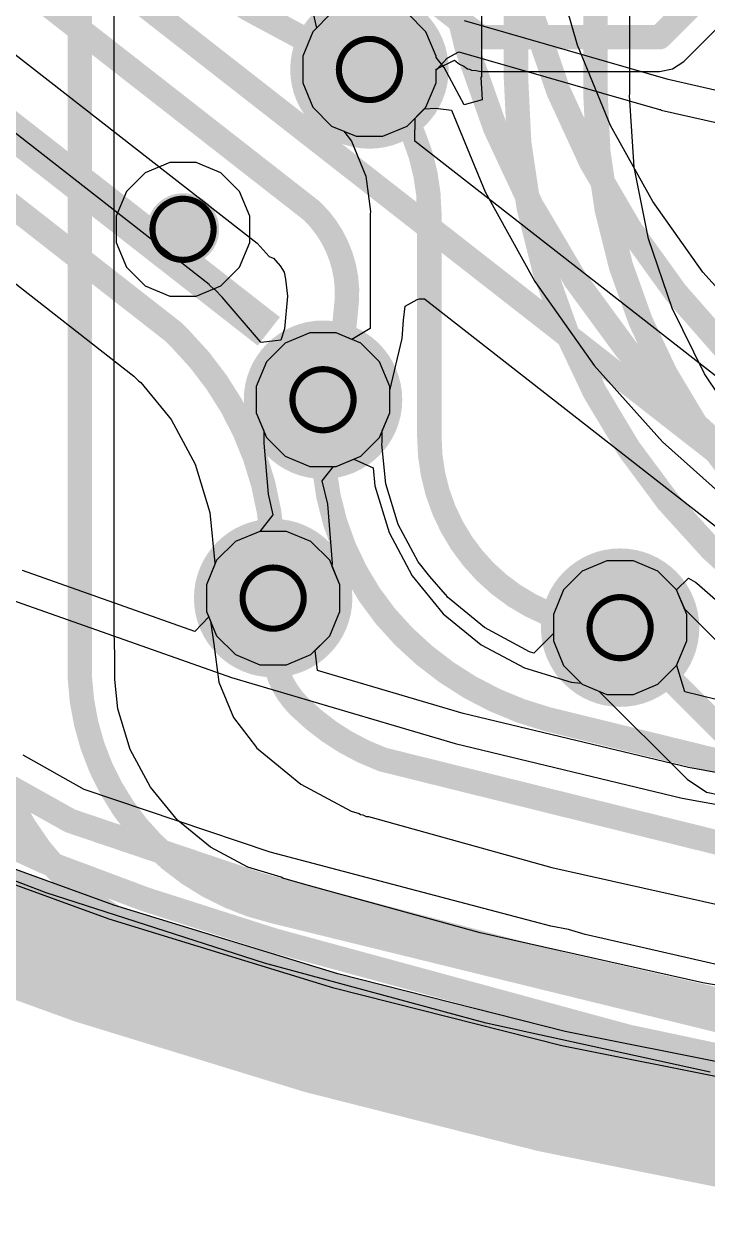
# Model space of a CAD drawing. Header units: inches. Extents: x -30 to 282, y -86 to 78.
# Drawn here: x -3.08 to 2.59, y -85.13 to -75.16 of the extents above; entities that cross this region are included whole.
import ezdxf

# ---------------------------------------------------------------- set-up
doc = ezdxf.new("R2010")
doc.units = ezdxf.units.IN
for name, color, linetype in [('Board Outline', 216, 'Continuous'), ('Bottom Layer', 5, 'Continuous'), ('Drill Drawing', 1, 'Continuous'), ('GND 01', 76, 'Continuous'), ('GND 02', 16, 'Continuous'), ('PWR', 156, 'Continuous'), ('SIG 01', 90, 'Continuous'), ('Top Layer', 1, 'Continuous'), ('Via Holes', 16, 'Continuous')]:
    doc.layers.add(name, color=color, linetype=linetype)

msp = doc.modelspace()

# ---------------------------------------------------------------- hatches: boundary and pattern name
at = {"layer": 'Bottom Layer'}
h = msp.add_hatch(color=5, dxfattribs=at)
edge = h.paths.add_edge_path()
edge.add_arc((-0.21422106, -75.53831475999999), 0.2999994, 0, 360)
h = msp.add_hatch(color=5, dxfattribs=at)
edge = h.paths.add_edge_path()
edge.add_arc((-1.76249838, -76.86586608), 0.2999994, 0, 360)
h = msp.add_hatch(color=5, dxfattribs=at)
edge = h.paths.add_edge_path()
edge.add_arc((-0.59980322, -78.2809204), 0.2999994, 0, 360)
h = msp.add_hatch(color=5, dxfattribs=at)
edge = h.paths.add_edge_path()
edge.add_arc((-1.0138918, -79.92872762), 0.2999994, 0, 360)
h = msp.add_hatch(color=5, dxfattribs=at)
edge = h.paths.add_edge_path()
edge.add_arc((1.86756294, -80.17407892), 0.2999994, 0, 360)
at = {"layer": 'GND 01'}
h = msp.add_hatch(color=76, dxfattribs=at)
edge = h.paths.add_edge_path()
edge.add_arc((-0.21422106, -75.53831475999999), 0.6579997, 0, 360)
h = msp.add_hatch(color=76, dxfattribs=at)
edge = h.paths.add_edge_path()
edge.add_arc((-0.59980322, -78.2809204), 0.6579997, 0, 360)
h = msp.add_hatch(color=76, dxfattribs=at)
edge = h.paths.add_edge_path()
edge.add_arc((-1.0138918, -79.92872762), 0.6579997, 0, 360)
h = msp.add_hatch(color=76, dxfattribs=at)
edge = h.paths.add_edge_path()
edge.add_arc((1.86756294, -80.17407892), 0.6579997, 0, 360)
at = {"layer": 'GND 02'}
h = msp.add_hatch(color=16, dxfattribs=at)
edge = h.paths.add_edge_path()
edge.add_arc((-0.21422106, -75.53831475999999), 0.6579997, 0, 360)
h = msp.add_hatch(color=16, dxfattribs=at)
edge = h.paths.add_edge_path()
edge.add_arc((-0.59980322, -78.2809204), 0.6579997, 0, 360)
h = msp.add_hatch(color=16, dxfattribs=at)
edge = h.paths.add_edge_path()
edge.add_arc((-1.0138918, -79.92872762), 0.6579997, 0, 360)
h = msp.add_hatch(color=16, dxfattribs=at)
edge = h.paths.add_edge_path()
edge.add_arc((1.86756294, -80.17407892), 0.6579997, 0, 360)
at = {"layer": 'PWR'}
h = msp.add_hatch(color=156, dxfattribs=at)
edge = h.paths.add_edge_path()
edge.add_arc((-0.21422106, -75.53831475999999), 0.2999994, 0, 360)
h = msp.add_hatch(color=156, dxfattribs=at)
edge = h.paths.add_edge_path()
edge.add_arc((-1.76249838, -76.86586608), 0.2999994, 0, 360)
h = msp.add_hatch(color=156, dxfattribs=at)
edge = h.paths.add_edge_path()
edge.add_arc((-0.59980322, -78.2809204), 0.2999994, 0, 360)
h = msp.add_hatch(color=156, dxfattribs=at)
edge = h.paths.add_edge_path()
edge.add_arc((-1.0138918, -79.92872762), 0.2999994, 0, 360)
h = msp.add_hatch(color=156, dxfattribs=at)
edge = h.paths.add_edge_path()
edge.add_arc((1.86756294, -80.17407892), 0.2999994, 0, 360)
at = {"layer": 'SIG 01'}
h = msp.add_hatch(color=90, dxfattribs=at)
edge = h.paths.add_edge_path()
edge.add_arc((-0.21422106, -75.53831475999999), 0.2999994, 0, 360)
h = msp.add_hatch(color=90, dxfattribs=at)
edge = h.paths.add_edge_path()
edge.add_arc((-1.76249838, -76.86586608), 0.2999994, 0, 360)
h = msp.add_hatch(color=90, dxfattribs=at)
edge = h.paths.add_edge_path()
edge.add_arc((-0.59980322, -78.2809204), 0.2999994, 0, 360)
h = msp.add_hatch(color=90, dxfattribs=at)
edge = h.paths.add_edge_path()
edge.add_arc((-1.0138918, -79.92872762), 0.2999994, 0, 360)
h = msp.add_hatch(color=90, dxfattribs=at)
edge = h.paths.add_edge_path()
edge.add_arc((1.86756294, -80.17407892), 0.2999994, 0, 360)
at = {"layer": 'Top Layer'}
msp.add_hatch(color=1, dxfattribs=at).paths.add_polyline_path([(-0.9579965599999999, -77.59520676), (-4.55510392, -74.78483899999999), (-4.73980256, -75.02124188), (-1.1426952, -77.83160964)])
h = msp.add_hatch(color=1, dxfattribs=at)
edge = h.paths.add_edge_path()
edge.add_arc((-0.21422106, -75.53831475999999), 0.2999994, 0, 360)
h = msp.add_hatch(color=1, dxfattribs=at)
edge = h.paths.add_edge_path()
edge.add_arc((-1.76249838, -76.86586608), 0.2999994, 0, 360)
h = msp.add_hatch(color=1, dxfattribs=at)
edge = h.paths.add_edge_path()
edge.add_arc((-0.59980322, -78.2809204), 0.2999994, 0, 360)
h = msp.add_hatch(color=1, dxfattribs=at)
edge = h.paths.add_edge_path()
edge.add_arc((-1.0138918, -79.92872762), 0.2999994, 0, 360)
h = msp.add_hatch(color=1, dxfattribs=at)
edge = h.paths.add_edge_path()
edge.add_arc((1.86756294, -80.17407892), 0.2999994, 0, 360)
at = {"layer": 'Via Holes'}
h = msp.add_hatch(color=7, dxfattribs=at)
edge = h.paths.add_edge_path()
edge.add_arc((-0.21422106, -75.53831475999999), 0.1499997, 0, 360)
h = msp.add_hatch(color=7, dxfattribs=at)
edge = h.paths.add_edge_path()
edge.add_arc((-1.76249838, -76.86586608), 0.1499997, 0, 360)
h = msp.add_hatch(color=7, dxfattribs=at)
edge = h.paths.add_edge_path()
edge.add_arc((-0.59980322, -78.2809204), 0.1499997, 0, 360)
h = msp.add_hatch(color=7, dxfattribs=at)
edge = h.paths.add_edge_path()
edge.add_arc((-1.0138918, -79.92872762), 0.1499997, 0, 360)
h = msp.add_hatch(color=7, dxfattribs=at)
edge = h.paths.add_edge_path()
edge.add_arc((1.86756294, -80.17407892), 0.1499997, 0, 360)

# ---------------------------------------------------------------- linework, layer by layer
at = {"layer": 'Board Outline', "const_width": 0.254}
msp.add_lwpolyline([(37.49466466, -16.44645174, -2.5025245443781), (-17.29285086, -16.44645174)], format="xyb", dxfattribs=at)
at = {"layer": 'Bottom Layer'}
for p, q in [((0.7175246, -74.01737292), (0.7175246, -75.60142868)), ((1.94798696, -75.7439684), (1.94798696, -74.80566446)), ((-0.52803552, -75.06865606), (-0.68387976, -75.22450029999999)), ((0.25543764, -75.22450029999999), (0.0995934, -75.06865606)), ((-0.68387976, -75.22450029999999), (-0.76822046, -75.42811686)), ((0.33977834, -75.42811686), (0.25543764, -75.22450029999999)), ((-0.76822046, -75.42811686), (-0.76822046, -75.64851266)), ((0.33977834, -75.43974498), (0.33977834, -75.42811686)), ((0.4070578599999999, -75.52172347999999), (0.33977834, -75.43974498)), ((0.57286906, -75.83193621999999), (0.4070578599999999, -75.52172347999999)), ((0.7175246, -75.60142868), (0.7104887999999999, -75.60142868)), ((0.7104887999999999, -75.60142868), (0.7227900199999999, -75.78912452)), ((-0.76822046, -75.64851266), (-0.68387976, -75.85212922)), ((1.9459448, -75.75423508), (1.94798696, -75.7439684)), ((0.7227900199999999, -75.78912452), (0.57286906, -75.83193621999999)), ((1.98499476, -76.35001747999999), (1.9459448, -75.75423508)), ((-0.68387976, -75.85212922), (-0.52803552, -76.00797345999999)), ((-0.52803552, -76.00797345999999), (-0.42805604, -76.04938562)), ((-0.42805604, -76.04938562), (-0.36424108, -76.13255283999999)), ((-0.36424108, -76.13255283999999), (-0.24299926, -76.42525735999999)), ((-0.24299926, -76.42525735999999), (-0.20448778, -76.71777392)), ((2.10348322, -76.94569827999999), (1.98499476, -76.35001747999999)), ((-0.20448778, -76.71777392), (-0.20878292, -76.73936646)), ((-0.20878292, -76.73936646), (-0.20878292, -77.68934678)), ((2.29871016, -77.52081777999999), (2.10348322, -76.94569827999999)), ((2.56733294, -78.06553347999998), (2.29871016, -77.52081777999999)), ((-0.7100011199999999, -77.726921), (-0.91361768, -77.8112617)), ((-0.48960532, -77.726921), (-0.7100011199999999, -77.726921)), ((-0.36118546, -77.78011367999999), (-0.48960532, -77.726921)), ((-0.20878292, -77.68934678), (-0.36118546, -77.78011367999999)), ((-0.91361768, -77.8112617), (-1.06946192, -77.96710594)), ((-1.06946192, -77.96710594), (-1.15380262, -78.1707225)), ((2.90475924, -78.57052612), (2.56733294, -78.06553347999998)), ((-1.15380262, -78.1707225), (-1.15380262, -78.39111829999999)), ((-1.15380262, -78.39111829999999), (-1.06946192, -78.59473485999999)), ((-1.06946192, -78.59473485999999), (-0.91361768, -78.7505791)), ((-0.91361768, -78.7505791), (-0.7100011199999999, -78.8349198)), ((-0.48960532, -78.8349198), (-0.34425382, -78.77471417999999)), ((-0.34425382, -78.77471417999999), (-0.18393156, -78.8476452)), ((-0.7100011199999999, -78.8349198), (-0.48960532, -78.8349198)), ((-0.18393156, -78.8476452), (-0.16942308, -78.99496773999999)), ((-0.16942308, -78.99496773999999), (-0.05123434, -79.38457834)), ((-1.1240897, -79.37472822), (-1.32770626, -79.45906891999999)), ((-0.9036938999999999, -79.37472822), (-1.1240897, -79.37472822)), ((-0.70007734, -79.45906891999999), (-0.9036938999999999, -79.37472822)), ((-0.05123434, -79.38457834), (0.1406906, -79.74364544)), ((-1.32770626, -79.45906891999999), (-1.4835505, -79.61491316)), ((-0.5442331, -79.61491316), (-0.70007734, -79.45906891999999)), ((-1.4835505, -79.61491316), (-1.5678912, -79.81852972)), ((-0.4598924, -79.81852972), (-0.5442331, -79.61491316)), ((-1.6636492, -80.20599148), (-3.09544974, -79.6999422)), ((-1.5678912, -79.81852972), (-1.5678912, -80.03892551999999)), ((-0.4598924, -80.03892551999999), (-0.4598924, -79.81852972)), ((0.1406906, -79.74364544), (0.39897812, -80.05837175999999)), ((2.33722672, -79.860267), (2.4355806, -79.76360984)), ((2.4355806, -79.76360984), (2.49512836, -79.79732072)), ((2.49512836, -79.79732072), (2.50397772, -79.80507787999998)), ((2.50397772, -79.80507787999998), (2.99650404, -80.23700996)), ((2.36503464, -79.92741443999999), (2.33722672, -79.860267)), ((2.42156234, -80.06388102), (2.36503464, -79.92741443999999)), ((-3.18812418, -79.94186196), (-1.36074658, -80.58772046)), ((-1.54883612, -80.08493), (-1.6636492, -80.20599148)), ((-1.5678912, -80.03892551999999), (-1.54883612, -80.08493)), ((-0.5442331, -80.24254207999999), (-0.4598924, -80.03892551999999)), ((0.39897812, -80.05837175999999), (0.71370444, -80.31665928)), ((2.42156234, -80.28427682), (2.42156234, -80.06388102)), ((-0.6659168799999999, -80.36422585999999), (-0.5442331, -80.24254207999999)), ((0.71370444, -80.31665928), (1.07277154, -80.50858421999999)), ((2.33722164, -80.48789337999999), (2.42156234, -80.28427682)), ((-0.6469227599999999, -80.5287696), (-0.6659168799999999, -80.36422585999999)), ((0.5647918599999999, -80.8871382), (-0.6469227599999999, -80.5287696)), ((1.07277154, -80.50858421999999), (1.46238214, -80.62677296)), ((2.1813774, -80.64373762), (2.33722164, -80.48789337999999)), ((-1.36074658, -80.58772046), (0.4978298399999999, -81.13739932)), ((1.46238214, -80.62677296), (1.54491182, -80.63490096)), ((1.54491182, -80.63490096), (1.55374848, -80.64373762)), ((1.55374848, -80.64373762), (1.75736504, -80.72807832)), ((1.75736504, -80.72807832), (1.97776084, -80.72807832)), ((1.97776084, -80.72807832), (2.1813774, -80.64373762)), ((2.43637054, -81.33598414), (0.5647918599999999, -80.8871382)), ((0.4978298399999999, -81.13739932), (2.38254032, -81.58939486)), ((4.32880516, -81.68661082), (2.43637054, -81.33598414)), ((2.38254032, -81.58939486), (4.28826168, -81.9424828)), ((-2.89876484, -82.37541055999999), (-4.68156036, -81.70273728)), ((-1.08547408, -82.96092374), (-2.89876484, -82.37541055999999)), ((0.75405488, -83.45790013999999), (-1.08547408, -82.96092374)), ((2.61549896, -83.86517644), (0.75405488, -83.45790013999999))]:
    msp.add_line(p, q, dxfattribs=at)
at = {"layer": 'Bottom Layer', "const_width": 0.2032}
for points in [[(1.0023983, -75.60142868), (1.0023983, -74.01737292)], [(1.66311326, -75.7439684), (1.66311326, -74.57801696)], [(0.28327096, -78.58978694), (0.28327096, -76.73936646)]]:
    msp.add_lwpolyline(points, dxfattribs=at)
for points in [[(-0.21422106, -75.53831475999999, -0.198912367379658), (0.28327096, -76.73936646)], [(6.553512420000001, -81.15254279999999, -0.4142135623730951), (1.0023983, -75.60142868)], [(6.588401859999999, -80.669257, -0.4142135623730951), (1.66311326, -75.7439684)], [(1.86756294, -80.17407892, -0.4142135623730951), (0.28327096, -78.58978694)]]:
    msp.add_lwpolyline(points, format="xyb", dxfattribs=at)
at = {"layer": 'Bottom Layer', "const_width": 0.1016}
for points in [[(-0.26502106, -75.53831475999999, 1), (-0.16342106, -75.53831475999999, 1)], [(0.9515982999999999, -75.60142868, 1), (1.0531983, -75.60142868, 1)], [(0.9515982999999999, -75.60142868, 1), (1.0531983, -75.60142868, 1)], [(1.61231326, -75.7439684, 1), (1.71391326, -75.7439684, 1)], [(1.61231326, -75.7439684, 1), (1.71391326, -75.7439684, 1)], [(0.23247096, -76.73936646, 1), (0.33407096, -76.73936646, 1)], [(0.23247096, -76.73936646, 1), (0.33407096, -76.73936646, 1)], [(0.23247096, -78.58978694, 1), (0.33407096, -78.58978694, 1)], [(0.23247096, -78.58978694, 1), (0.33407096, -78.58978694, 1)], [(1.81676294, -80.17407892, 1), (1.91836294, -80.17407892, 1)]]:
    msp.add_lwpolyline(points, format="xyb", close=True, dxfattribs=at)
at = {"layer": 'Drill Drawing'}
for points, const_width in [([(0.03977894, -75.53831475999999, 1), (-0.46822106, -75.53831475999999, 1)], 0.0508), ([(-0.48092106, -75.53831475999999, 1), (-0.45552106, -75.53831475999999, 1)], 0.0254), ([(0.02707894, -75.53831475999999, 1), (0.05247894, -75.53831475999999, 1)], 0.0254), ([(-1.50849838, -76.86586608, 1), (-2.01649838, -76.86586608, 1)], 0.0508), ([(-2.02919838, -76.86586608, 1), (-2.00379838, -76.86586608, 1)], 0.0254), ([(-1.52119838, -76.86586608, 1), (-1.49579838, -76.86586608, 1)], 0.0254), ([(-0.34580322, -78.2809204, 1), (-0.85380322, -78.2809204, 1)], 0.0508), ([(-0.8665032199999999, -78.2809204, 1), (-0.8411032199999999, -78.2809204, 1)], 0.0254), ([(-0.35850322, -78.2809204, 1), (-0.33310322, -78.2809204, 1)], 0.0254), ([(-0.7598917999999999, -79.92872762, 1), (-1.2678918, -79.92872762, 1)], 0.0508), ([(-1.2805918, -79.92872762, 1), (-1.2551918, -79.92872762, 1)], 0.0254), ([(-0.7725917999999999, -79.92872762, 1), (-0.7471918, -79.92872762, 1)], 0.0254), ([(2.12156294, -80.17407892, 1), (1.61356294, -80.17407892, 1)], 0.0508), ([(1.60086294, -80.17407892, 1), (1.62626294, -80.17407892, 1)], 0.0254), ([(2.10886294, -80.17407892, 1), (2.13426294, -80.17407892, 1)], 0.0254)]:
    msp.add_lwpolyline(points, format="xyb", close=True, dxfattribs=dict(at, const_width=const_width))
at = {"layer": 'GND 01'}
for p, q in [((-2.3381589, -82.47846852), (-4.16895026, -81.8158384)), ((-0.47668942, -83.04952148), (-2.3381589, -82.47846852)), ((1.41079982, -83.5275571), (-0.47668942, -83.04952148)), ((3.31967332, -83.91140444), (1.41079982, -83.5275571))]:
    msp.add_line(p, q, dxfattribs=at)
at = {"layer": 'GND 01', "const_width": 1.016}
for points in [[(-4.35459632, -82.29150928), (-2.49993912, -82.96277794)], [(-2.49993912, -82.96277794), (-0.61427614, -83.54125024)], [(-0.61427614, -83.54125024), (1.29775458, -84.02550124)], [(1.29775458, -84.02550124), (3.23144388, -84.41433968)]]:
    msp.add_lwpolyline(points, dxfattribs=at)
at = {"layer": 'GND 01', "const_width": 0.508}
for points in [[(-2.75393912, -82.96277794, 1), (-2.24593912, -82.96277794, 1)], [(-2.75393912, -82.96277794, 1), (-2.24593912, -82.96277794, 1)], [(-0.86827614, -83.54125024, 1), (-0.36027614, -83.54125024, 1)], [(-0.86827614, -83.54125024, 1), (-0.36027614, -83.54125024, 1)], [(1.04375458, -84.02550124, 1), (1.55175458, -84.02550124, 1)], [(1.04375458, -84.02550124, 1), (1.55175458, -84.02550124, 1)]]:
    msp.add_lwpolyline(points, format="xyb", close=True, dxfattribs=at)
at = {"layer": 'GND 02'}
for p, q in [((-2.3381589, -82.47846852), (-4.16895026, -81.8158384)), ((-0.47668942, -83.04952148), (-2.3381589, -82.47846852)), ((1.41079982, -83.5275571), (-0.47668942, -83.04952148)), ((3.31967332, -83.91140444), (1.41079982, -83.5275571))]:
    msp.add_line(p, q, dxfattribs=at)
at = {"layer": 'GND 02', "const_width": 1.016}
for points in [[(-4.35459632, -82.29150928), (-2.49993912, -82.96277794)], [(-2.49993912, -82.96277794), (-0.61427614, -83.54125024)], [(-0.61427614, -83.54125024), (1.29775458, -84.02550124)], [(1.29775458, -84.02550124), (3.23144388, -84.41433968)]]:
    msp.add_lwpolyline(points, dxfattribs=at)
at = {"layer": 'GND 02', "const_width": 0.508}
for points in [[(-2.75393912, -82.96277794, 1), (-2.24593912, -82.96277794, 1)], [(-2.75393912, -82.96277794, 1), (-2.24593912, -82.96277794, 1)], [(-0.86827614, -83.54125024, 1), (-0.36027614, -83.54125024, 1)], [(-0.86827614, -83.54125024, 1), (-0.36027614, -83.54125024, 1)], [(1.04375458, -84.02550124, 1), (1.55175458, -84.02550124, 1)], [(1.04375458, -84.02550124, 1), (1.55175458, -84.02550124, 1)]]:
    msp.add_lwpolyline(points, format="xyb", close=True, dxfattribs=at)
at = {"layer": 'PWR'}
for p, q in [((-0.70761352, -74.96086354), (-0.6542125599999999, -75.1948331)), ((2.26622102, -75.62256656), (0.57554368, -75.13548854)), ((-0.68387976, -75.22450029999999), (-0.76822046, -75.42811686)), ((-0.6542125599999999, -75.1948331), (-0.68387976, -75.22450029999999)), ((-0.76822046, -75.42811686), (-0.76822046, -75.64851266)), ((0.33977834, -75.54264545999999), (0.43088306, -75.443969)), ((0.43088306, -75.443969), (0.52769262, -75.39121066)), ((0.52769262, -75.39121066), (2.19452698, -75.87142052)), ((0.33977834, -75.64851266), (0.33977834, -75.54264545999999)), ((3.9815516, -76.01407707999999), (2.26622102, -75.62256656)), ((-0.76822046, -75.64851266), (-0.68387976, -75.85212922)), ((0.25543764, -75.85212922), (0.33977834, -75.64851266)), ((-0.68387976, -75.85212922), (-0.52803552, -76.00797345999999)), ((0.0995934, -76.00797345999999), (0.25543764, -75.85212922)), ((2.19452698, -75.87142052), (2.20186504, -75.87204028)), ((2.20186504, -75.87204028), (2.2085935, -75.87505018)), ((2.2085935, -75.87505018), (3.923924079999999, -76.2665607)), ((-0.52803552, -76.00797345999999), (-0.32441896, -76.09231416)), ((-0.10402316, -76.09231416), (0.0995934, -76.00797345999999)), ((-0.32441896, -76.09231416), (-0.10402316, -76.09231416)), ((-1.87269628, -76.31186668), (-2.07631284, -76.39620737999999)), ((-1.65230048, -76.31186668), (-1.87269628, -76.31186668)), ((-1.44868392, -76.39620737999999), (-1.65230048, -76.31186668)), ((-2.07631284, -76.39620737999999), (-2.23215708, -76.55205162)), ((-1.29283968, -76.55205162), (-1.44868392, -76.39620737999999)), ((-2.23215708, -76.55205162), (-2.31649778, -76.75566818)), ((-1.20849898, -76.75566818), (-1.29283968, -76.55205162)), ((-2.31649778, -76.75566818), (-2.31649778, -76.97606397999999)), ((-1.20849898, -76.97606397999999), (-1.20849898, -76.75566818)), ((-2.31649778, -76.97606397999999), (-2.23215708, -77.17968053999999)), ((-1.29283968, -77.17968053999999), (-1.20849898, -76.97606397999999)), ((-2.23215708, -77.17968053999999), (-2.07631284, -77.33552478)), ((-1.44868392, -77.33552478), (-1.29283968, -77.17968053999999)), ((-2.07631284, -77.33552478), (-1.87269628, -77.41986547999998)), ((-1.65230048, -77.41986547999998), (-1.44868392, -77.33552478)), ((-1.87269628, -77.41986547999998), (-1.65230048, -77.41986547999998)), ((-0.7100011199999999, -77.726921), (-0.91361768, -77.8112617)), ((-0.48960532, -77.726921), (-0.7100011199999999, -77.726921)), ((-0.28598876, -77.8112617), (-0.48960532, -77.726921)), ((-0.91361768, -77.8112617), (-1.06946192, -77.96710594)), ((-0.13014452, -77.96710594), (-0.28598876, -77.8112617)), ((-1.06946192, -77.96710594), (-1.15380262, -78.1707225)), ((-0.04580382, -78.1707225), (-0.13014452, -77.96710594)), ((-1.15380262, -78.1707225), (-1.15380262, -78.39111829999999)), ((-0.04580382, -78.39111829999999), (-0.04580382, -78.1707225)), ((-1.15380262, -78.39111829999999), (-1.06946192, -78.59473485999999)), ((-0.13014452, -78.59473485999999), (-0.04580382, -78.39111829999999)), ((-1.06946192, -78.59473485999999), (-0.91361768, -78.7505791)), ((-0.28598876, -78.7505791), (-0.13014452, -78.59473485999999)), ((-0.91361768, -78.7505791), (-0.7100011199999999, -78.8349198)), ((-0.48960532, -78.8349198), (-0.28598876, -78.7505791)), ((-0.7100011199999999, -78.8349198), (-0.48960532, -78.8349198)), ((-1.1240897, -79.37472822), (-1.32770626, -79.45906891999999)), ((-0.9036938999999999, -79.37472822), (-1.1240897, -79.37472822)), ((-0.70007734, -79.45906891999999), (-0.9036938999999999, -79.37472822)), ((-1.32770626, -79.45906891999999), (-1.4835505, -79.61491316)), ((-0.5442331, -79.61491316), (-0.70007734, -79.45906891999999)), ((-1.4835505, -79.61491316), (-1.5678912, -79.81852972)), ((-0.4598924, -79.81852972), (-0.5442331, -79.61491316)), ((1.75736504, -79.62007951999999), (1.55374848, -79.70442021999999)), ((1.97776084, -79.62007951999999), (1.75736504, -79.62007951999999)), ((2.1813774, -79.70442021999999), (1.97776084, -79.62007951999999)), ((1.55374848, -79.70442021999999), (1.39790424, -79.86026446)), ((2.33722164, -79.86026446), (2.1813774, -79.70442021999999)), ((-1.5678912, -79.81852972), (-1.5678912, -80.03892551999999)), ((-0.4598924, -80.03892551999999), (-0.4598924, -79.81852972)), ((1.39790424, -79.86026446), (1.31356354, -80.06388102)), ((2.42156234, -80.06388102), (2.33722164, -79.86026446)), ((-1.5678912, -80.03892551999999), (-1.4835505, -80.24254207999999)), ((-0.5442331, -80.24254207999999), (-0.4598924, -80.03892551999999)), ((1.31356354, -80.06388102), (1.31356354, -80.28427682)), ((2.42156234, -80.28427682), (2.42156234, -80.06388102)), ((-1.4835505, -80.24254207999999), (-1.32770626, -80.39838632)), ((-0.70007734, -80.39838632), (-0.5442331, -80.24254207999999)), ((1.31356354, -80.28427682), (1.39790424, -80.48789337999999)), ((2.33722164, -80.48789337999999), (2.42156234, -80.28427682)), ((-1.32770626, -80.39838632), (-1.1240897, -80.48272701999998)), ((-0.9036938999999999, -80.48272701999998), (-0.70007734, -80.39838632)), ((-1.1240897, -80.48272701999998), (-0.9036938999999999, -80.48272701999998)), ((1.39790424, -80.48789337999999), (1.55374848, -80.64373762)), ((2.1813774, -80.64373762), (2.33722164, -80.48789337999999)), ((1.55374848, -80.64373762), (1.75736504, -80.72807832)), ((1.75736504, -80.72807832), (1.97776084, -80.72807832)), ((1.97776084, -80.72807832), (2.1813774, -80.64373762)), ((-2.3768304, -82.59422393999999), (-4.21333676, -81.92952625999999)), ((-0.50955448, -83.1670549), (-2.3768304, -82.59422393999999)), ((1.38376152, -83.64656626), (-0.50955448, -83.1670549)), ((3.29860402, -84.03161501999999), (1.38376152, -83.64656626))]:
    msp.add_line(p, q, dxfattribs=at)
at = {"layer": 'SIG 01'}
for p, q in [((-2.3343743, -80.20834606), (-2.3343743, -71.54052239999999)), ((1.51317452, -75.33598597999999), (1.42444724, -75.02800336)), ((-0.52803552, -75.06865606), (-0.68387976, -75.22450029999999)), ((-0.68387976, -75.22450029999999), (-0.76822046, -75.42811686)), ((1.78918616, -76.00233212), (1.51317452, -75.33598597999999)), ((-0.76822046, -75.42811686), (-0.76822046, -75.64851266)), ((-0.76822046, -75.64851266), (-0.68387976, -75.85212922)), ((-0.68387976, -75.85212922), (-0.52803552, -76.00797345999999)), ((0.0995934, -76.00797345999999), (0.2420874, -75.86547946)), ((0.2420874, -75.86547946), (0.33557972, -75.86080586)), ((0.33557972, -75.86080586), (0.4659401399999999, -75.87492064)), ((0.4659401399999999, -75.87492064), (0.74753724, -76.55475418)), ((-0.52803552, -76.00797345999999), (-0.32441896, -76.09231416)), ((-0.10402316, -76.09231416), (0.0995934, -76.00797345999999)), ((2.13806786, -76.63358816), (1.78918616, -76.00233212)), ((-0.32441896, -76.09231416), (-0.10402316, -76.09231416)), ((0.74753724, -76.55475418), (1.15972082, -77.30054644)), ((2.55543304, -77.22180897999999), (2.13806786, -76.63358816)), ((3.0360366, -77.75960317999998), (2.55543304, -77.22180897999999)), ((1.15972082, -77.30054644), (1.6528161, -77.99549805999999)), ((-0.7100011199999999, -77.726921), (-0.91361768, -77.8112617)), ((-0.48960532, -77.726921), (-0.7100011199999999, -77.726921)), ((-0.28598876, -77.8112617), (-0.48960532, -77.726921)), ((-0.91361768, -77.8112617), (-1.06946192, -77.96710594)), ((-0.13014452, -77.96710594), (-0.28598876, -77.8112617)), ((-1.06946192, -77.96710594), (-1.15380262, -78.1707225)), ((-0.04580382, -78.1707225), (-0.13014452, -77.96710594)), ((1.6528161, -77.99549805999999), (2.2206204, -78.63087398)), ((-1.15380262, -78.1707225), (-1.15380262, -78.39111829999999)), ((-0.04580382, -78.39111829999999), (-0.04580382, -78.1707225)), ((-1.15380262, -78.39111829999999), (-1.09185964, -78.54066334)), ((-0.10775188, -78.5406735), (-0.04580382, -78.39111829999999)), ((-1.09185964, -78.54066334), (-1.09186218, -78.63290852)), ((-1.09186218, -78.63290852), (-1.09175296, -78.63346478)), ((-1.09175296, -78.63346478), (-1.09175042, -78.63346478)), ((-1.09175042, -78.63346478), (-1.09004354, -78.64203474)), ((-0.11120374, -78.65026688), (-0.10775188, -78.6329136)), ((-0.10775188, -78.6329136), (-0.10775188, -78.5406735)), ((2.2206204, -78.63087398), (2.85599632, -79.19867828)), ((-1.09004354, -78.64203474), (-1.05679748, -79.06446722)), ((-0.07863078, -78.98097742), (-0.11120374, -78.65026688)), ((0.02363978, -79.31811416000001), (-0.07863078, -78.98097742)), ((-1.05679748, -79.06446722), (-1.01540818, -79.23686718)), ((-1.01540818, -79.23686718), (-1.12409224, -79.37472822)), ((0.18971768, -79.62882474), (0.02363978, -79.31811416000001)), ((-1.12409224, -79.37472822), (-1.32770626, -79.45906891999999)), ((-1.32770626, -79.45906891999999), (-1.4835505, -79.61491316)), ((-1.4835505, -79.61491316), (-1.5678912, -79.81852972)), ((0.28867354, -79.74940108), (0.18971768, -79.62882474)), ((1.75736504, -79.62007951999999), (1.55374848, -79.70442021999999)), ((1.97776084, -79.62007951999999), (1.75736504, -79.62007951999999)), ((2.1813774, -79.70442021999999), (1.97776084, -79.62007951999999)), ((1.55374848, -79.70442021999999), (1.39790424, -79.86026446)), ((2.33722164, -79.86026446), (2.1813774, -79.70442021999999)), ((-1.5678912, -79.81852972), (-1.5678912, -80.03892551999999)), ((0.4183659399999999, -79.89880896), (0.28867354, -79.74940108)), ((0.4188282199999999, -79.89911629999999), (0.4183659399999999, -79.89880896)), ((0.43270424, -79.91988841999999), (0.4188282199999999, -79.89911629999999)), ((0.74229976, -80.17396715999999), (0.43270424, -79.91988841999999)), ((1.39790424, -79.86026446), (1.31356354, -80.06388102)), ((2.42156234, -80.06388102), (2.33722164, -79.86026446)), ((-1.5678912, -80.03892551999999), (-1.53424128, -80.12016234)), ((-1.53424128, -80.12016234), (-1.50690072, -80.31203902)), ((1.31356354, -80.06388102), (1.31356354, -80.22135594)), ((2.42156234, -80.28427682), (2.42156234, -80.06388102)), ((-2.32964482, -80.40602664), (-2.3343743, -80.20834606)), ((1.11624364, -80.37384483999999), (0.74229976, -80.17396715999999)), ((1.31356354, -80.22135594), (1.15194842, -80.38467539999999)), ((-1.50690072, -80.31203902), (-1.50690326, -80.31204664)), ((-1.50690326, -80.31204664), (-1.46545808, -80.62684154)), ((2.33954828, -80.48227998), (2.42156234, -80.28427682)), ((-2.32964228, -80.40602664), (-2.32964482, -80.40602664)), ((-2.3275798, -80.60465971999999), (-2.32964228, -80.40602664)), ((1.15194842, -80.38467539999999), (1.11624364, -80.37384483999999)), ((2.337435, -80.48858426), (2.33954828, -80.48227998)), ((2.40496852, -80.70751702), (2.337435, -80.48858426)), ((-2.3036784, -80.84733893999999), (-2.3275798, -80.60465971999999)), ((-1.46545808, -80.62684154), (-1.34394956, -80.92018614)), ((3.90399524, -81.07476546), (2.40496852, -80.70751702)), ((-2.20086428, -81.186274), (-2.3036784, -80.84733893999999)), ((-1.34394956, -80.92018614), (-1.1519154, -81.17044726)), ((-2.03390246, -81.49863812), (-2.20086428, -81.186274)), ((-1.15251484, -81.17177822), (-1.15252246, -81.17178838)), ((-1.15252246, -81.17178838), (-1.15155472, -81.17297455999999)), ((-1.1519154, -81.17044726), (-1.15251484, -81.17177822)), ((-1.15155472, -81.17297455999999), (-1.00037392, -81.29704086)), ((-1.00037392, -81.29704086), (-0.7845120199999999, -81.47419061999999)), ((-1.80920898, -81.77242472), (-2.03390246, -81.49863812)), ((-0.7845120199999999, -81.47419061999999), (-0.36576, -81.69801795999999)), ((-0.36576, -81.69801795999999), (-0.29953458, -81.71810682)), ((-0.29953458, -81.71810682), (-0.28918408, -81.72502323999998)), ((-1.53542238, -81.99711819999999), (-1.80920898, -81.77242472)), ((-0.28918408, -81.72502323999998), (-0.26846276, -81.72914565999999)), ((-0.26846276, -81.72914565999999), (-0.24755094, -81.74016418)), ((-0.24755094, -81.74016418), (-0.24092916, -81.74213013999999)), ((-0.24092916, -81.74213013999999), (-0.22313646, -81.74377605999999)), ((-0.22313646, -81.74377605999999), (1.30136646, -82.16566243999999)), ((-1.22305826, -82.16408001999999), (-1.53542238, -81.99711819999999)), ((-0.94729046, -82.24773237999999), (-1.22305826, -82.16408001999999)), ((1.30136646, -82.16566243999999), (3.08571392, -82.56635252)), ((-0.93260672, -82.25570543999999), (-0.94729046, -82.24773237999999)), ((-0.9326041799999999, -82.25570543999999), (-0.93260672, -82.25570543999999)), ((-0.75030076, -82.30616), (-0.9326041799999999, -82.25570543999999)), ((0.70623684, -82.70924022), (-0.75030076, -82.30616)), ((2.55501902, -83.12439814), (0.70623684, -82.70924022)), ((4.42194696, -83.44833958), (2.55501902, -83.12439814))]:
    msp.add_line(p, q, dxfattribs=at)
at = {"layer": 'SIG 01', "const_width": 0.2032}
for points in [[(49.19426788, -40.37721668, -0.5471661038617852), (-1.84699656, -82.82278837999999)], [(48.77376072, -41.34143116, -0.5337938229624347), (-1.01389434, -82.52861573999999)], [(5.40322262, -80.229075, -0.3281894493948654), (0.28640532, -73.24247988)], [(5.46713664, -79.5829371, -0.3238167501452002), (0.8702954399999999, -73.19420464)], [(31.56790486, -76.05131347999999, -0.2297693840168854), (-0.10088372, -81.2704242)], [(0.0708914, -80.24705312, -0.1989087144192069), (-0.59980576, -78.6329136)], [(-0.80290924, -80.82261712, -0.1984779595693667), (-1.01389434, -80.31204156)], [(1.26276608, -80.93425011999999, -0.132167748353911), (0.07088632, -80.2470582)], [(-1.01389434, -82.52861828, -0.3614460970557736), (-2.619248, -80.39171882)], [(-1.84699656, -82.82278837999999, -0.3232900828275951), (-3.44289634, -80.4948606)], [(-0.1075055, -81.26845824, -0.108379165251221), (-0.80290924, -80.82261712)]]:
    msp.add_lwpolyline(points, format="xyb", dxfattribs=at)
for points in [[(-2.619248, -80.39171882), (-2.619248, -71.54052239999999)], [(-0.59980576, -78.63291106), (-0.59980322, -78.2809204)], [(-1.0138918, -80.31204156), (-1.0138918, -79.92872762)], [(1.26276608, -80.93425011999999), (1.26477268, -80.93478606)], [(1.26477268, -80.93478606), (3.79939296, -81.55574494)], [(-0.1075055, -81.26846078), (-0.10088372, -81.27042674)]]:
    msp.add_lwpolyline(points, dxfattribs=at)
at = {"layer": 'SIG 01', "const_width": 0.1016}
for points in [[(-0.6506032199999999, -78.2809204, 1), (-0.5490032199999999, -78.2809204, 1)], [(-0.6506057599999999, -78.63291106, 1), (-0.5490057599999999, -78.63291106, 1)], [(-0.6506057599999999, -78.6329136, 1), (-0.5490057599999999, -78.6329136, 1)], [(-1.0646918, -79.92872762, 1), (-0.9630917999999999, -79.92872762, 1)], [(-1.06469434, -80.31204156, 1), (-0.96309434, -80.31204156, 1)], [(-1.0646918, -80.31204156, 1), (-0.9630917999999999, -80.31204156, 1)], [(0.02008632, -80.2470582, 1), (0.12168632, -80.2470582, 1)], [(0.0200914, -80.24705312, 1), (0.1216914, -80.24705312, 1)], [(-2.670048, -80.39171882, 1), (-2.568448, -80.39171882, 1)], [(-2.670048, -80.39171882, 1), (-2.568448, -80.39171882, 1)], [(-0.8537092399999999, -80.82261712, 1), (-0.75210924, -80.82261712, 1)], [(-0.8537092399999999, -80.82261712, 1), (-0.75210924, -80.82261712, 1)], [(1.21196608, -80.93425011999999, 1), (1.31356608, -80.93425011999999, 1)], [(1.21196608, -80.93425011999999, 1), (1.31356608, -80.93425011999999, 1)], [(1.21397268, -80.93478606, 1), (1.31557268, -80.93478606, 1)], [(1.21397268, -80.93478606, 1), (1.31557268, -80.93478606, 1)], [(-0.1583055, -81.26845824, 1), (-0.0567055, -81.26845824, 1)], [(-0.1583055, -81.26846078, 1), (-0.0567055, -81.26846078, 1)], [(-0.15168372, -81.2704242, 1), (-0.05008372, -81.2704242, 1)], [(-0.15168372, -81.27042674, 1), (-0.05008372, -81.27042674, 1)], [(-1.06469434, -82.52861573999999, 1), (-0.96309434, -82.52861573999999, 1)], [(-1.06469434, -82.52861828, 1), (-0.96309434, -82.52861828, 1)], [(-1.89779656, -82.82278837999999, 1), (-1.79619656, -82.82278837999999, 1)], [(-1.89779656, -82.82278837999999, 1), (-1.79619656, -82.82278837999999, 1)]]:
    msp.add_lwpolyline(points, format="xyb", close=True, dxfattribs=at)
at = {"layer": 'Top Layer'}
for p, q in [((2.39612678, -75.47175152), (5.916980799999999, -71.9508975)), ((-3.1835598, -75.39102523999999), (-1.14781838, -76.98143861999999)), ((0.33977834, -75.53610495999999), (0.49217834, -75.46177186)), ((0.33977834, -75.64851266), (0.33977834, -75.53610495999999)), ((0.49217834, -75.46177186), (0.5344591799999999, -75.49480202)), ((0.5344591799999999, -75.49480202), (0.56881776, -75.51211973999999)), ((0.56881776, -75.51211973999999), (0.60082176, -75.533504)), ((0.60082176, -75.533504), (0.6180378799999999, -75.53692792)), ((0.6180378799999999, -75.53692792), (0.6337147599999999, -75.54482986)), ((0.6337147599999999, -75.54482986), (0.67209924, -75.54768227999999)), ((2.19468954, -75.55519052), (2.30370634, -75.533504)), ((2.30370634, -75.533504), (2.39612678, -75.47175152)), ((0.67209924, -75.54768227999999), (0.70983856, -75.55518798)), ((0.70983856, -75.55518798), (2.19467684, -75.55518798)), ((2.19467684, -75.55518798), (2.19468954, -75.55519052)), ((0.25543764, -75.85212922), (0.33977834, -75.64851266)), ((-1.54620468, -77.32484916), (-3.41213948, -75.8671076)), ((0.16370046, -76.1338203), (0.1656334, -75.94193346)), ((0.1656334, -75.94193346), (0.25543764, -75.85212922)), ((4.524679799999999, -79.5407858), (0.16370046, -76.1338203)), ((-3.59282746, -76.97476857999999), (-2.17109548, -78.08548264)), ((-1.14781838, -76.98143861999999), (-1.04619552, -77.0910574)), ((-1.04619552, -77.0910574), (-1.0131679, -77.10473784)), ((-1.0131679, -77.10473784), (-1.0101707, -77.10484706)), ((-1.0101707, -77.10484706), (-0.9565690799999998, -77.16900491999999)), ((-0.9565690799999998, -77.16900491999999), (-0.9218447399999999, -77.22097586)), ((-0.9218447399999999, -77.22097586), (-0.9103613999999999, -77.27871259999999)), ((-1.54151838, -77.3285093), (-1.54620468, -77.32484916)), ((-1.50669244, -77.36152675999999), (-1.54151838, -77.3285093)), ((-0.9103613999999999, -77.27871259999999), (-0.8940139599999999, -77.42232419999999)), ((-1.49650958, -77.36832634), (-1.50669244, -77.36152675999999)), ((-1.43652748, -77.42804936), (-1.49650958, -77.36832634)), ((-1.43653002, -77.4280519), (-1.43652748, -77.42804936)), ((-1.11840772, -77.80052512), (-1.43653002, -77.4280519)), ((-0.8940139599999999, -77.42232419999999), (-0.9205925199999999, -77.69222205999999)), ((0.06987286, -77.6215618), (0.08176768, -77.50499104)), ((0.08176768, -77.50499104), (0.18108168, -77.44868686)), ((0.18108168, -77.44868686), (0.20241514, -77.44331475999999)), ((0.20241514, -77.44331475999999), (0.24252936, -77.44422915999999)), ((0.24252936, -77.44422915999999), (4.052328699999999, -80.42059099999999)), ((0.05798058, -77.77267148), (0.06987286, -77.6215618)), ((-0.9205925199999999, -77.69222205999999), (-0.94884748, -77.78536639999999)), ((-1.11330486, -77.80646872), (-1.11840772, -77.80052512)), ((-0.94884748, -77.78536639999999), (-1.11330486, -77.80646872)), ((-0.04580382, -78.20496931999999), (0.05798058, -77.77267148)), ((-2.17109548, -78.08548264), (-2.13253066, -78.12404746)), ((-2.13253066, -78.12404746), (-2.11228686, -78.13757296)), ((-2.11228686, -78.13757296), (-1.86034172, -78.4445726)), ((-0.04580382, -78.39111829999999), (-0.04580382, -78.20496931999999)), ((-0.13014452, -78.59473485999999), (-0.04580382, -78.39111829999999)), ((-1.86034172, -78.4445726), (-1.66181786, -78.8159841)), ((-0.28598876, -78.7505791), (-0.13014452, -78.59473485999999)), ((-1.66181786, -78.8159841), (-1.53956766, -79.21899066)), ((-0.48960532, -78.8349198), (-0.28598876, -78.7505791)), ((-0.60629038, -78.95460206), (-0.51193954, -78.8349198)), ((-0.51193954, -78.8349198), (-0.48960532, -78.8349198)), ((-0.55957978, -79.1491686), (-0.60629038, -78.95460206)), ((-1.53956766, -79.21899066), (-1.49828758, -79.63810335999999)), ((-0.52109878, -79.63810335999999), (-0.55957978, -79.1491686)), ((1.75736504, -79.62007951999999), (1.55374848, -79.70442021999999)), ((1.97776084, -79.62007951999999), (1.75736504, -79.62007951999999)), ((2.1813774, -79.70442021999999), (1.97776084, -79.62007951999999)), ((-1.49988778, -79.65435681999999), (-1.5678912, -79.81852972)), ((-1.49828758, -79.63810335999999), (-1.49988778, -79.65435681999999)), ((-0.52325778, -79.6655506), (-0.52109878, -79.63810335999999)), ((-0.4598924, -79.81852972), (-0.52325778, -79.6655506)), ((1.55374848, -79.70442021999999), (1.39790424, -79.86026446)), ((2.33722164, -79.86026446), (2.1813774, -79.70442021999999)), ((-1.5678912, -79.81852972), (-1.5678912, -80.03892551999999)), ((-0.4598924, -80.03892551999999), (-0.4598924, -79.81852972)), ((1.39790424, -79.86026446), (1.31356354, -80.06388102)), ((2.40405412, -80.02161287999999), (2.33722164, -79.86026446)), ((2.97628564, -80.5938444), (2.40405412, -80.02161287999999)), ((-1.5678912, -80.03892551999999), (-1.4835505, -80.24254207999999)), ((-0.5442331, -80.24254207999999), (-0.4598924, -80.03892551999999)), ((1.31356354, -80.06388102), (1.31356354, -80.28427682)), ((-1.4835505, -80.24254207999999), (-1.32770626, -80.39838632)), ((-0.70007734, -80.39838632), (-0.5442331, -80.24254207999999)), ((1.31356354, -80.28427682), (1.39790424, -80.48789337999999)), ((-1.32770626, -80.39838632), (-1.1240897, -80.48272701999998)), ((-0.9036938999999999, -80.48272701999998), (-0.70007734, -80.39838632)), ((-1.1240897, -80.48272701999998), (-0.9036938999999999, -80.48272701999998)), ((1.39790424, -80.48789337999999), (1.55374848, -80.64373762)), ((1.55374848, -80.64373762), (1.6915003, -80.70079618)), ((1.6915003, -80.70079618), (2.42453668, -81.43383256)), ((-2.58313936, -81.51710137999999), (-3.09077868, -81.23314208)), ((-1.03868474, -82.03936348), (-2.58313936, -81.51710137999999)), ((2.42453668, -81.43383256), (2.5841706, -81.54049732)), ((2.5841706, -81.54049732), (2.77247096, -81.57795216)), ((1.14565176, -82.61385052), (-1.03868474, -82.03936348)), ((1.2918313, -82.65229342), (1.14565176, -82.61385052)), ((1.43953738, -82.68244068), (1.2918313, -82.65229342)), ((1.57616906, -82.72227804), (1.43953738, -82.68244068)), ((1.72479208, -82.75618449999999), (1.57616906, -82.72227804)), ((3.16356238, -83.08440583999999), (1.72479208, -82.75618449999999))]:
    msp.add_line(p, q, dxfattribs=at)
at = {"layer": 'Top Layer', "const_width": 0.2032}
for points in [[(2.19468954, -75.27031428), (5.798980019999999, -71.66602379999999)], [(-1.94952874, -73.19269842), (0.70983856, -75.27031428)], [(-2.85839916, -74.39725277999999), (4.35525926, -80.03283968)], [(-3.55359208, -74.47752693999999), (-0.7014590999999999, -76.7057394)], [(0.70983856, -75.27031428), (2.19468954, -75.27031428)], [(-0.21814282, -75.51958734), (-0.21814028, -75.51960512)], [(-4.08432762, -75.96637842), (-1.8444464, -77.71626316)], [(-1.8444464, -77.71626316), (-1.78459638, -77.77611318)], [(1.86756294, -80.18099026), (1.86756294, -80.17407892)], [(1.86756294, -80.18099026), (2.77247096, -81.08589828)], [(-3.24698868, -81.4721764), (-2.69929102, -81.77854358)], [(-2.69929102, -81.77854358), (-2.68153896, -81.78454814)], [(-2.68153896, -81.78454814), (-1.12068864, -82.31235251999999)], [(-2.90726368, -82.1193176), (-2.90397692, -82.12054442)], [(-2.90397692, -82.12054442), (-2.07104996, -82.4320424)], [(-1.12068864, -82.31235251999999), (-1.11391954, -82.3141356)], [(-1.11391954, -82.3141356), (1.36687052, -82.96659301999999)], [(-2.07104996, -82.4320424), (-2.0710398, -82.43204494)], [(-2.0710398, -82.43204494), (-1.0138918, -82.77023324)], [(-1.0138918, -82.77023324), (1.93403728, -83.57189026)], [(1.37327894, -82.96819067999999), (1.37394442, -82.96834053999999)], [(1.37394442, -82.96834053999999), (3.254646779999999, -83.39737702)], [(1.93403728, -83.57189026), (1.93404236, -83.57189026)], [(1.93404236, -83.57189026), (2.69602712, -83.73321328)]]:
    msp.add_lwpolyline(points, dxfattribs=at)
for points in [[(-0.2203831, -75.51873136, -0.1072868139190103), (-2.52806708, -74.01161981999999)], [(-0.2203831, -75.51873136, -0.0029494112071986), (-0.2181479, -75.51960004)], [(-0.7014565599999999, -76.70573686, -0.0274346786177612), (-0.6846773199999999, -76.72039774)], [(-0.6846773199999999, -76.72039774, -0.2147715431112011), (-0.4014089, -77.44765816)], [(-0.40140636, -77.44765816, -0.0914343472833604), (-0.59980322, -78.2809204)], [(-1.78459638, -77.77611318, -0.2258558647747597), (-1.02732078, -79.90915692)], [(-2.90726368, -82.1193176, -0.0984916009484387), (-4.392198479999999, -81.12710978)], [(1.37327894, -82.96818814, -0.0081258764639559), (1.36687052, -82.96659301999999)]]:
    msp.add_lwpolyline(points, format="xyb", dxfattribs=at)
at = {"layer": 'Top Layer', "const_width": 0.1016}
for points in [[(0.65903856, -75.27031428, 1), (0.76063856, -75.27031428, 1)], [(0.65903856, -75.27031428, 1), (0.76063856, -75.27031428, 1)], [(2.14388954, -75.27031428, 1), (2.24548954, -75.27031428, 1)], [(2.14388954, -75.27031428, 1), (2.24548954, -75.27031428, 1)], [(-0.2711831, -75.51873136, 1), (-0.1695831, -75.51873136, 1)], [(-0.2711831, -75.51873136, 1), (-0.1695831, -75.51873136, 1)], [(-0.2689479, -75.51960004, 1), (-0.1673479, -75.51960004, 1)], [(-0.26894282, -75.51958734, 1), (-0.16734282, -75.51958734, 1)], [(-0.26894028, -75.51960512, 1), (-0.16734028, -75.51960512, 1)], [(-0.7522591, -76.7057394, 1), (-0.6506590999999999, -76.7057394, 1)], [(-0.75225656, -76.70573686, 1), (-0.6506565599999999, -76.70573686, 1)], [(-0.73547732, -76.72039774, 1), (-0.63387732, -76.72039774, 1)], [(-0.73547732, -76.72039774, 1), (-0.63387732, -76.72039774, 1)], [(-0.4522089, -77.44765816, 1), (-0.3506089, -77.44765816, 1)], [(-0.45220636, -77.44765816, 1), (-0.35060636, -77.44765816, 1)], [(-1.8952464, -77.71626316, 1), (-1.7936464, -77.71626316, 1)], [(-1.8952464, -77.71626316, 1), (-1.7936464, -77.71626316, 1)], [(-1.83539638, -77.77611318, 1), (-1.73379638, -77.77611318, 1)], [(-1.83539638, -77.77611318, 1), (-1.73379638, -77.77611318, 1)], [(-0.6506032199999999, -78.2809204, 1), (-0.5490032199999999, -78.2809204, 1)], [(-1.07812078, -79.90915692, 1), (-0.97652078, -79.90915692, 1)], [(1.81676294, -80.17407892, 1), (1.91836294, -80.17407892, 1)], [(1.81676294, -80.18099026, 1), (1.91836294, -80.18099026, 1)], [(1.81676294, -80.18099026, 1), (1.91836294, -80.18099026, 1)], [(-2.75009102, -81.77854358, 1), (-2.64849102, -81.77854358, 1)], [(-2.75009102, -81.77854358, 1), (-2.64849102, -81.77854358, 1)], [(-2.73233896, -81.78454814, 1), (-2.63073896, -81.78454814, 1)], [(-2.73233896, -81.78454814, 1), (-2.63073896, -81.78454814, 1)], [(-2.95806368, -82.1193176, 1), (-2.85646368, -82.1193176, 1)], [(-2.95806368, -82.1193176, 1), (-2.85646368, -82.1193176, 1)], [(-2.95477692, -82.12054442, 1), (-2.85317692, -82.12054442, 1)], [(-2.95477692, -82.12054442, 1), (-2.85317692, -82.12054442, 1)], [(-1.17148864, -82.31235251999999, 1), (-1.06988864, -82.31235251999999, 1)], [(-1.17148864, -82.31235251999999, 1), (-1.06988864, -82.31235251999999, 1)], [(-1.16471954, -82.3141356, 1), (-1.06311954, -82.3141356, 1)], [(-1.16471954, -82.3141356, 1), (-1.06311954, -82.3141356, 1)], [(-2.12184996, -82.4320424, 1), (-2.02024996, -82.4320424, 1)], [(-2.12184996, -82.4320424, 1), (-2.02024996, -82.4320424, 1)], [(-2.1218398, -82.43204494, 1), (-2.0202398, -82.43204494, 1)], [(-2.1218398, -82.43204494, 1), (-2.0202398, -82.43204494, 1)], [(-1.0646918, -82.77023324, 1), (-0.9630917999999999, -82.77023324, 1)], [(-1.0646918, -82.77023324, 1), (-0.9630917999999999, -82.77023324, 1)], [(1.31607052, -82.96659301999999, 1), (1.41767052, -82.96659301999999, 1)], [(1.31607052, -82.96659301999999, 1), (1.41767052, -82.96659301999999, 1)], [(1.32247894, -82.96818814, 1), (1.42407894, -82.96818814, 1)], [(1.32247894, -82.96819067999999, 1), (1.42407894, -82.96819067999999, 1)], [(1.32314442, -82.96834053999999, 1), (1.42474442, -82.96834053999999, 1)], [(1.32314442, -82.96834053999999, 1), (1.42474442, -82.96834053999999, 1)], [(1.88323728, -83.57189026, 1), (1.98483728, -83.57189026, 1)], [(1.88323728, -83.57189026, 1), (1.98483728, -83.57189026, 1)], [(1.88324236, -83.57189026, 1), (1.98484236, -83.57189026, 1)], [(1.88324236, -83.57189026, 1), (1.98484236, -83.57189026, 1)]]:
    msp.add_lwpolyline(points, format="xyb", close=True, dxfattribs=at)

doc.saveas('drawing.dxf')
